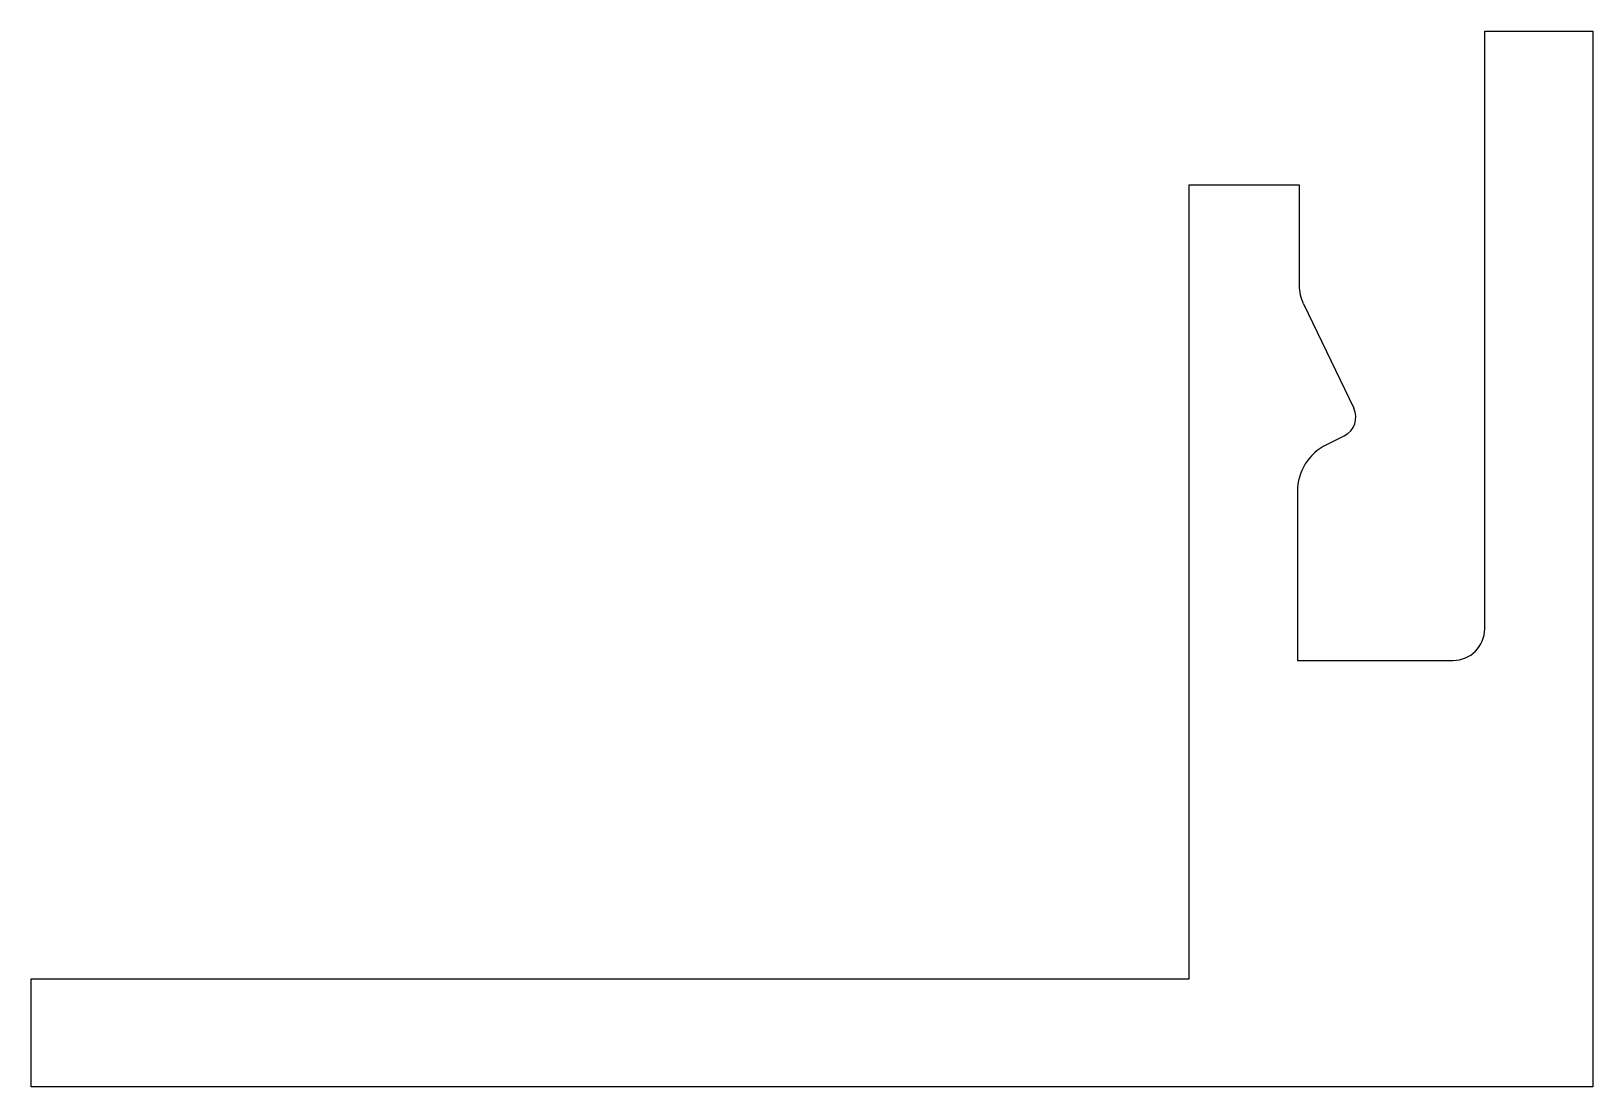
# Model space of a CAD drawing. Header units: inches. Extents: x -9.6 to 9.2, y 0.7 to 13.4.
import ezdxf

# ---------------------------------------------------------------- set-up
doc = ezdxf.new("R2010")
doc.units = ezdxf.units.IN
doc.header["$MEASUREMENT"] = 0

msp = doc.modelspace()

# ---------------------------------------------------------------- linework, layer by layer
at = {"color": 6}
for p, q in [((7.87, 6.244), (7.87, 13.434)), ((7.87, 13.434), (9.17, 13.434)), ((9.17, 13.434), (9.17, 0.734)), ((4.317, 2.034), (4.317, 11.585)), ((4.317, 11.585), (5.639, 11.585)), ((5.639, 11.585), (5.639, 10.374)), ((5.689, 10.156), (6.296, 8.898)), ((6.182, 8.566), (5.967, 8.459)), ((5.617, 7.895), (5.617, 5.864)), ((5.617, 5.864), (7.49, 5.864)), ((-9.61, 0.734), (-9.61, 2.034)), ((-9.61, 2.034), (4.317, 2.034)), ((9.17, 0.734), (-9.61, 0.734))]:
    msp.add_line(p, q, dxfattribs=at)
for centre, radius, start, end in [((6.139, 10.374), 0.5, 180, 205.7481), ((6.07, 8.79), 0.25, 296.3784, 25.7481), ((6.247, 7.895), 0.63, 116.3784, 180), ((7.49, 6.244), 0.38, 270, 0)]:
    msp.add_arc(centre, radius, start, end, dxfattribs=at)

doc.saveas('drawing.dxf')
